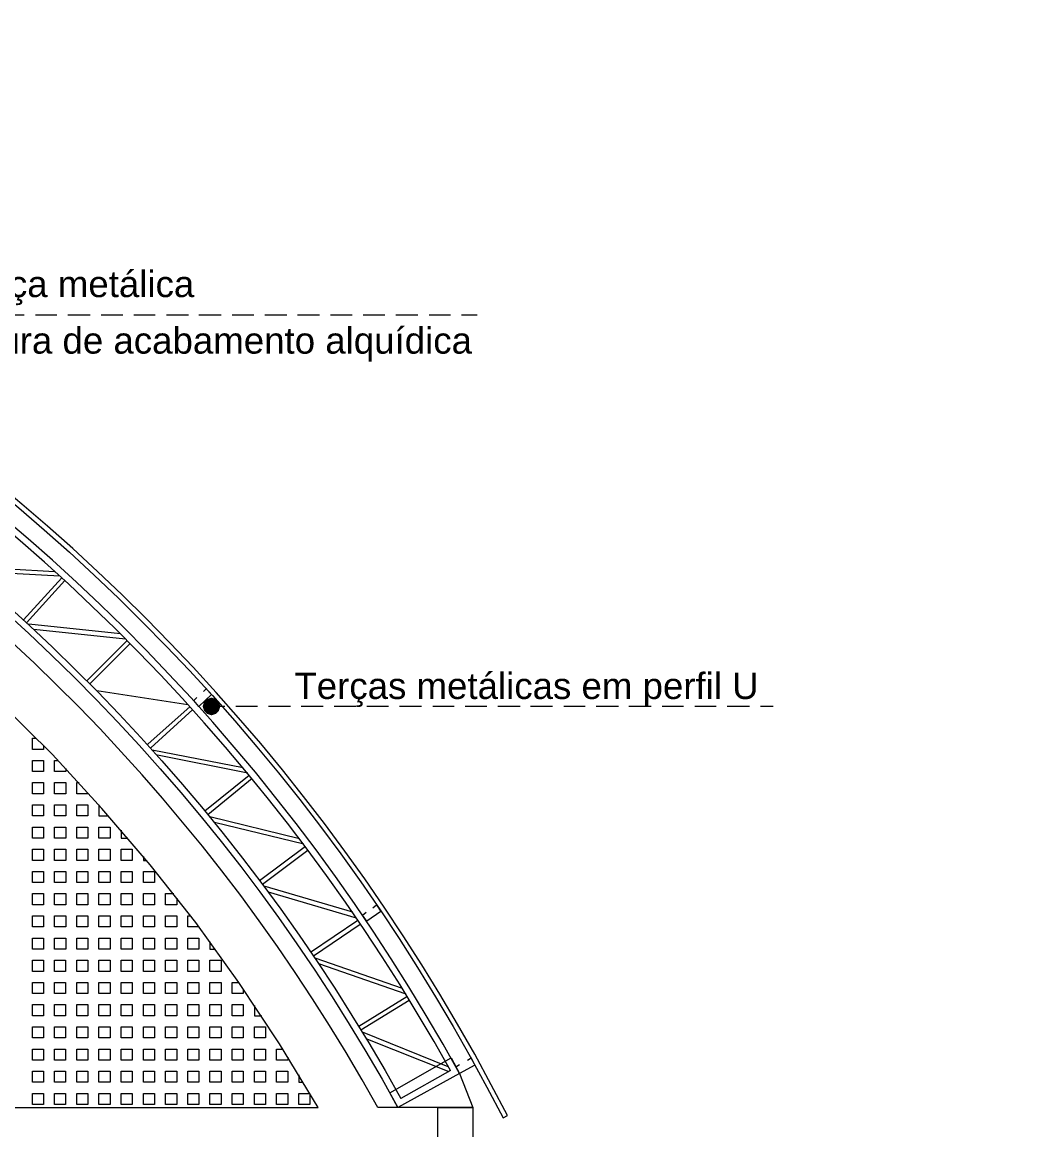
# Model space of a CAD drawing. Extents: x 3377 to 3790, y 1673 to 1846.
# Drawn here: x 3532.64 to 3538.32, y 1739.94 to 1746.28 of the extents above; entities that cross this region are included whole.
import ezdxf

# ---------------------------------------------------------------- set-up
doc = ezdxf.new("R2010")
doc.units = 0
doc.header["$LTSCALE"] = 2
doc.header["$PDMODE"] = 32
for name, color, linetype in [('LCL - COTAS', 30, 'Continuous'), ('PDF7_2', 7, 'Continuous'), ('PDF7_Parede', 7, 'Continuous'), ('PDF7_Text', 7, 'Continuous')]:
    doc.layers.add(name, color=color, linetype=linetype)
for name, color, linetype, true_color in [('PDF7_0', 7, 'Continuous', 0xc6c6c6), ('PDF7_04-DETALHE', 7, 'Continuous', 0xc6c6c6), ('PDF7_13-CORTE', 7, 'Continuous', 0xe3e3e3)]:
    doc.layers.add(name, color=color, linetype=linetype, true_color=true_color)
doc.styles.add('Annotative', font='arial.ttf')
doc.styles.add('PDF Arial', font='arial.ttf')
doc.styles.add('ROMANS', font='arial.ttf')
doc.dimstyles.new('1-150', dxfattribs={"dimscale": 1.5, "dimtxt": 0.15, "dimasz": 0.1, "dimexe": 0.05, "dimexo": 0.1, "dimgap": 0.03, "dimtad": 1, "dimzin": 5, "dimdsep": 46, "dimtxsty": 'ROMANS', "dimblk": 'OBLIQUE', "dimcen": 0, "dimse1": 1, "dimse2": 1, "dimclrd": 256, "dimclre": 256, "dimclrt": 2, "dimadec": 0, "dimazin": 0, "dimtfac": 1, "dimtofl": 0, "dimtmove": 2, "dimatfit": 3, "dimldrblk": 'OBLIQUE', "dimfxl": 0.04, "dimtolj": 1, "dimtzin": 1, "dimarcsym": 0})

# ---------------------------------------------------------------- blocks, each defined once
blk = doc.blocks.new('_Oblique')
at = {"color": 0, "linetype": 'ByBlock', "lineweight": -2}
blk.add_line((-0.5, -0.5), (0.5, 0.5), dxfattribs=at)
blk = doc.blocks.new('*D907')
at = {"layer": 'Defpoints', "color": 0, "transparency": 16777216}
for p in [(3525.315, 1746.2033), (3544.1505, 1746.2033), (3543.6616, 1739.3724)]:
    blk.add_point(p, dxfattribs=at)
at = {"layer": 'LCL - COTAS', "lineweight": -2, "transparency": 16777216}
blk.add_line((3544.1505, 1739.3724), (3544.1505, 1746.2033), dxfattribs=at)
at = {"layer": 'LCL - COTAS', "lineweight": -2, "transparency": 16777216, "xscale": 0.15, "yscale": 0.15, "zscale": 0.15}
for p, rotation in [((3544.1505, 1746.2033), 90), ((3544.1505, 1739.3724), 270)]:
    blk.add_blockref('_Oblique', p, dxfattribs=dict(at, rotation=rotation))
at = {"layer": 'LCL - COTAS', "color": 2, "transparency": 16777216, "insert": (3543.9905, 1742.7879), "char_height": 0.225, "attachment_point": 5, "rotation": 90, "style": 'Annotative'}
blk.add_mtext('\\A1;6.83', dxfattribs=at)

msp = doc.modelspace()

# ---------------------------------------------------------------- linework, layer by layer
at = {"layer": 'PDF7_0', "color": 7, "lineweight": 0}
msp.add_lwpolyline([(3535.3855, 1740.0119), (3535.4109, 1740.0246, 0.281336), (3525.315, 1746.2033, 0.281573), (3515.2182, 1740.026), (3515.2436, 1740.0133, -0.281686), (3525.315, 1746.1737, -0.281456)], format="xyb", close=True, dxfattribs=at)
for points in [[(3535.1359, 1740.2658, 0.27384), (3525.315, 1746.0721, 0.27384), (3515.4933, 1740.2672), (3515.8402, 1740.0725, -0.27356), (3525.3149, 1745.6743, -0.273821), (3534.7846, 1740.0712), (3534.7381, 1740.1558), (3535.0893, 1740.3547), (3535.1359, 1740.2658), (3535.212, 1740.0712)], [(3535.0851, 1740.2828, 0.272189), (3525.315, 1746.0383, 0.272189), (3515.5441, 1740.2841), (3515.8276, 1740.1233, -0.272462), (3525.3149, 1745.7124), (3525.315, 1746.0383), (3525.3149, 1745.7124, -0.272294), (3534.8016, 1740.122)], [(3535.1866, 1740.0712), (3534.7846, 1740.0712), (3534.6704, 1740.0712, 0.272283), (3525.3149, 1745.5728, 0.272349), (3515.9545, 1740.0725), (3515.8402, 1740.0725), (3515.4425, 1740.0725)]]:
    msp.add_lwpolyline(points, format="xyb", dxfattribs=at)
for points in [[(3532.8214, 1743.1349), (3532.2967, 1743.1646)], [(3532.851, 1743.1096), (3532.3263, 1743.1392)], [(3532.6437, 1742.8599), (3532.8637, 1743.1011)], [(3532.6606, 1742.843), (3532.8807, 1743.0842)], [(3533.198, 1742.7795), (3532.6733, 1742.8345)], [(3533.2276, 1742.7499), (3532.7029, 1742.8049)], [(3533.0076, 1742.5129), (3533.2361, 1742.7414)], [(3532.0638, 1740.0714), (3534.3276, 1740.0712), (3534.1076, 1740.4352), (3533.8749, 1740.7864), (3533.6295, 1741.1292), (3533.3672, 1741.4592), (3533.0921, 1741.7809), (3532.8087, 1742.0898), (3532.5082, 1742.386), (3532.1994, 1742.6738), (3528.7634, 1742.674), (3528.7633, 1741.3749)], [(3533.0245, 1742.496), (3533.253, 1742.7245)], [(3533.583, 1742.3732), (3533.0626, 1742.4537)], [(3533.6719, 1742.4494), (3533.6888, 1742.4663), (3533.7185, 1742.4325), (3533.6465, 1742.3648), (3533.6169, 1742.3986), (3533.6338, 1742.4155)], [(3533.3545, 1742.149), (3533.5957, 1742.3648)], [(3533.3715, 1742.1278), (3533.6127, 1742.3478)], [(3533.9004, 1742.0135), (3533.3799, 1742.1151)], [(3533.9258, 1741.9839), (3533.4095, 1742.0855)], [(3533.6803, 1741.7681), (3533.9342, 1741.9712)], [(3533.6972, 1741.747), (3533.9512, 1741.9543)], [(3534.2219, 1741.6073), (3533.7099, 1741.7343)], [(3534.2473, 1741.5777), (3533.7353, 1741.7004)], [(3533.9934, 1741.3703), (3534.2558, 1741.565)], [(3534.0104, 1741.3492), (3534.2685, 1741.5438)], [(3534.5266, 1741.1883), (3534.0188, 1741.3365)], [(3534.5477, 1741.1545), (3534.0442, 1741.3026)], [(3534.6408, 1741.2137), (3534.662, 1741.2307), (3534.6874, 1741.1926), (3534.607, 1741.1376), (3534.5816, 1741.1714), (3534.6028, 1741.1883)], [(3534.2854, 1740.9599), (3534.5562, 1741.1418)], [(3534.3023, 1740.9387), (3534.5689, 1741.1206)], [(3534.8101, 1740.7525), (3534.3108, 1740.926)], [(3534.8312, 1740.7186), (3534.3319, 1740.8922)], [(3534.5604, 1740.5367), (3534.8355, 1740.7059)], [(3534.5731, 1740.5155), (3534.8481, 1740.6848)], [(3535.0724, 1740.3039), (3534.5815, 1740.5028)], [(3535.0766, 1740.2743), (3534.6027, 1740.4648)], [(3535.1824, 1740.342), (3535.2036, 1740.3547), (3535.2247, 1740.3124), (3535.1359, 1740.2658), (3535.1147, 1740.3039), (3535.1359, 1740.3166)]]:
    msp.add_lwpolyline(points, dxfattribs=at)
at = {"layer": 'PDF7_0', "color": 7, "transparency": 33554559}
for points in [[(3533.7184, 1742.3648), (3533.6761, 1742.3901), (3533.6677, 1742.3648)], [(3533.6677, 1742.3648), (3533.6761, 1742.3394), (3533.7184, 1742.3648)], [(3533.6931, 1742.4071), (3533.7184, 1742.3648), (3533.6761, 1742.3901)], [(3533.6761, 1742.3394), (3533.7184, 1742.3648), (3533.6931, 1742.3224)], [(3533.7185, 1742.4155), (3533.6931, 1742.4071), (3533.7184, 1742.3648)], [(3533.7184, 1742.3648), (3533.6931, 1742.3224), (3533.7184, 1742.314)], [(3533.7184, 1742.3648), (3533.7438, 1742.4071), (3533.7185, 1742.4155)], [(3533.7608, 1742.3901), (3533.7184, 1742.3648), (3533.7438, 1742.4071)], [(3533.7692, 1742.3648), (3533.7608, 1742.3901), (3533.7184, 1742.3648)], [(3533.7184, 1742.314), (3533.7438, 1742.3224), (3533.7184, 1742.3648)], [(3533.7438, 1742.3224), (3533.7184, 1742.3648), (3533.7608, 1742.3394)], [(3533.7184, 1742.3648), (3533.7608, 1742.3394), (3533.7692, 1742.3648)]]:
    msp.add_solid(points, dxfattribs=at)
at = {"layer": 'PDF7_04-DETALHE', "color": 7, "lineweight": 0}
for points in [[(3532.648, 1744.6033), (3532.5253, 1744.6033)], [(3532.8342, 1744.6033), (3532.7115, 1744.6033)], [(3533.0246, 1744.6033), (3532.8977, 1744.6033)], [(3533.2108, 1744.6032), (3533.0881, 1744.6033)], [(3533.397, 1744.6032), (3533.2743, 1744.6032)], [(3533.5874, 1744.6032), (3533.4605, 1744.6032)], [(3533.7736, 1744.6032), (3533.6467, 1744.6032)], [(3533.9598, 1744.6032), (3533.8371, 1744.6032)], [(3534.1502, 1744.6032), (3534.0233, 1744.6032)], [(3534.3364, 1744.6032), (3534.2095, 1744.6032)], [(3534.5226, 1744.6032), (3534.3999, 1744.6032)], [(3534.7088, 1744.6031), (3534.5861, 1744.6032)], [(3534.8992, 1744.6031), (3534.7722, 1744.6031)], [(3535.0854, 1744.6031), (3534.9627, 1744.6031)], [(3535.2377, 1744.6031), (3535.1488, 1744.6031)], [(3533.7946, 1742.3647), (3533.7184, 1742.3648)], [(3533.9808, 1742.3647), (3533.8581, 1742.3647)], [(3534.1712, 1742.3647), (3534.0443, 1742.3647)], [(3534.3574, 1742.3647), (3534.2305, 1742.3647)], [(3534.5436, 1742.3647), (3534.4209, 1742.3647)], [(3534.7298, 1742.3647), (3534.6071, 1742.3647)], [(3534.9202, 1742.3647), (3534.7932, 1742.3647)], [(3535.1064, 1742.3647), (3534.9837, 1742.3647)], [(3535.2926, 1742.3646), (3535.1698, 1742.3647)], [(3535.483, 1742.3646), (3535.356, 1742.3646)], [(3535.6692, 1742.3646), (3535.5422, 1742.3646)], [(3535.8554, 1742.3646), (3535.7326, 1742.3646)], [(3536.0458, 1742.3646), (3535.9188, 1742.3646)], [(3536.232, 1742.3646), (3536.105, 1742.3646)], [(3536.4181, 1742.3646), (3536.2954, 1742.3646)], [(3536.6043, 1742.3646), (3536.4816, 1742.3646)], [(3536.7947, 1742.3645), (3536.6678, 1742.3646)], [(3536.9301, 1742.3645), (3536.8582, 1742.3645)]]:
    msp.add_lwpolyline(points, dxfattribs=at)
at = {"layer": 'PDF7_04-DETALHE', "lineweight": 0}
for points in [[(3532.7579, 1742.1405), (3532.7579, 1742.1194), (3532.6944, 1742.1194), (3532.6944, 1742.1829), (3532.7156, 1742.1829)], [(3532.8848, 1742.0094), (3532.8848, 1741.9924), (3532.8213, 1741.9924), (3532.8214, 1742.0559), (3532.8383, 1742.0559)], [(3533.0118, 1741.8697), (3533.0118, 1741.8655), (3532.9483, 1741.8655), (3532.9483, 1741.929), (3532.961, 1741.929)], [(3533.0752, 1741.802), (3533.0752, 1741.7385), (3533.1302, 1741.7385)], [(3533.2022, 1741.6581), (3533.2022, 1741.6116), (3533.2402, 1741.6116)], [(3533.3291, 1741.5058), (3533.3291, 1741.4846), (3533.346, 1741.4846)], [(3533.5195, 1741.2688), (3533.5195, 1741.2307), (3533.456, 1741.2307), (3533.456, 1741.2942), (3533.5026, 1741.2942)], [(3533.6464, 1741.1038), (3533.583, 1741.1038), (3533.583, 1741.1673), (3533.5999, 1741.1673)], [(3533.6464, 1741.1038), (3533.6464, 1741.1038)], [(3533.7099, 1741.0191), (3533.7099, 1740.9768), (3533.7395, 1740.9768)], [(3533.9003, 1740.7483), (3533.9003, 1740.7229), (3533.8368, 1740.7229), (3533.8368, 1740.7864), (3533.8749, 1740.7864)], [(3533.9638, 1740.6552), (3533.9638, 1740.596), (3534.0061, 1740.596)], [(3534.1542, 1740.359), (3534.1542, 1740.3421), (3534.0907, 1740.3421), (3534.0907, 1740.4055), (3534.1288, 1740.4055)], [(3534.2176, 1740.2574), (3534.2176, 1740.2151), (3534.243, 1740.2151)], [(3535.212, 1740.0712), (3535.0597, 1740.0712)]]:
    msp.add_lwpolyline(points, dxfattribs=at)
for points in [[(3532.7579, 1742.0559), (3532.7579, 1741.9924), (3532.6944, 1741.9925), (3532.6944, 1742.0559)], [(3532.7579, 1741.929), (3532.7579, 1741.8655), (3532.6944, 1741.8655), (3532.6944, 1741.929)], [(3532.8848, 1741.929), (3532.8848, 1741.8655), (3532.8213, 1741.8655), (3532.8213, 1741.929)], [(3532.7579, 1741.802), (3532.7579, 1741.7386), (3532.6944, 1741.7386), (3532.6944, 1741.802)], [(3532.8848, 1741.802), (3532.8848, 1741.7385), (3532.8213, 1741.7386), (3532.8213, 1741.802)], [(3533.0118, 1741.802), (3533.0117, 1741.7385), (3532.9483, 1741.7385), (3532.9483, 1741.802)], [(3532.7579, 1741.6751), (3532.7578, 1741.6116), (3532.6944, 1741.6116), (3532.6944, 1741.6751)], [(3532.8848, 1741.6751), (3532.8848, 1741.6116), (3532.8213, 1741.6116), (3532.8213, 1741.6751)], [(3533.0117, 1741.6751), (3533.0117, 1741.6116), (3532.9483, 1741.6116), (3532.9483, 1741.6751)], [(3533.1387, 1741.6751), (3533.1387, 1741.6116), (3533.0752, 1741.6116), (3533.0752, 1741.6751)], [(3532.7578, 1741.5481), (3532.7578, 1741.4847), (3532.6944, 1741.4847), (3532.6944, 1741.5481)], [(3532.8848, 1741.5481), (3532.8848, 1741.4847), (3532.8213, 1741.4847), (3532.8213, 1741.5481)], [(3533.0117, 1741.5481), (3533.0117, 1741.4847), (3532.9483, 1741.4847), (3532.9483, 1741.5481)], [(3533.1387, 1741.5481), (3533.1387, 1741.4846), (3533.0752, 1741.4846), (3533.0752, 1741.5481)], [(3533.2656, 1741.5481), (3533.2656, 1741.4846), (3533.2021, 1741.4846), (3533.2022, 1741.5481)], [(3532.7578, 1741.4212), (3532.7578, 1741.3577), (3532.6944, 1741.3577), (3532.6944, 1741.4212)], [(3532.8848, 1741.4212), (3532.8848, 1741.3577), (3532.8213, 1741.3577), (3532.8213, 1741.4212)], [(3533.0117, 1741.4212), (3533.0117, 1741.3577), (3532.9482, 1741.3577), (3532.9483, 1741.4212)], [(3533.1387, 1741.4212), (3533.1387, 1741.3577), (3533.0752, 1741.3577), (3533.0752, 1741.4212)], [(3533.2656, 1741.4212), (3533.2656, 1741.3577), (3533.2021, 1741.3577), (3533.2021, 1741.4212)], [(3533.3926, 1741.4212), (3533.3926, 1741.3577), (3533.3291, 1741.3577), (3533.3291, 1741.4212)], [(3532.7578, 1741.2943), (3532.7578, 1741.2308), (3532.6944, 1741.2308), (3532.6944, 1741.2943)], [(3532.8848, 1741.2942), (3532.8848, 1741.2308), (3532.8213, 1741.2308), (3532.8213, 1741.2942)], [(3533.0117, 1741.2942), (3533.0117, 1741.2308), (3532.9482, 1741.2308), (3532.9482, 1741.2942)], [(3533.1387, 1741.2942), (3533.1387, 1741.2308), (3533.0752, 1741.2308), (3533.0752, 1741.2942)], [(3533.2656, 1741.2942), (3533.2656, 1741.2307), (3533.2021, 1741.2307), (3533.2021, 1741.2942)], [(3533.3926, 1741.2942), (3533.3925, 1741.2307), (3533.3291, 1741.2307), (3533.3291, 1741.2942)], [(3532.7578, 1741.1673), (3532.7578, 1741.1038), (3532.6943, 1741.1038), (3532.6943, 1741.1673)], [(3532.8848, 1741.1673), (3532.8848, 1741.1038), (3532.8213, 1741.1038), (3532.8213, 1741.1673)], [(3533.0117, 1741.1673), (3533.0117, 1741.1038), (3532.9482, 1741.1038), (3532.9482, 1741.1673)], [(3533.1387, 1741.1673), (3533.1386, 1741.1038), (3533.0752, 1741.1038), (3533.0752, 1741.1673)], [(3533.2656, 1741.1673), (3533.2656, 1741.1038), (3533.2021, 1741.1038), (3533.2021, 1741.1673)], [(3533.3925, 1741.1673), (3533.3925, 1741.1038), (3533.3291, 1741.1038), (3533.3291, 1741.1673)], [(3533.5195, 1741.1673), (3533.5195, 1741.1038), (3533.456, 1741.1038), (3533.456, 1741.1673)], [(3532.7578, 1741.0404), (3532.7578, 1740.9769), (3532.6943, 1740.9769), (3532.6943, 1741.0404)], [(3532.8848, 1741.0404), (3532.8848, 1740.9769), (3532.8213, 1740.9769), (3532.8213, 1741.0404)], [(3533.0117, 1741.0403), (3533.0117, 1740.9769), (3532.9482, 1740.9769), (3532.9482, 1741.0403)], [(3533.1386, 1741.0403), (3533.1386, 1740.9769), (3533.0752, 1740.9769), (3533.0752, 1741.0403)], [(3533.2656, 1741.0403), (3533.2656, 1740.9769), (3533.2021, 1740.9769), (3533.2021, 1741.0403)], [(3533.3925, 1741.0403), (3533.3925, 1740.9768), (3533.3291, 1740.9769), (3533.3291, 1741.0403)], [(3533.5195, 1741.0403), (3533.5195, 1740.9768), (3533.456, 1740.9768), (3533.456, 1741.0403)], [(3533.6464, 1741.0403), (3533.6464, 1740.9768), (3533.5829, 1740.9768), (3533.583, 1741.0403)], [(3532.7578, 1740.9134), (3532.7578, 1740.8499), (3532.6943, 1740.8499), (3532.6943, 1740.9134)], [(3532.8847, 1740.9134), (3532.8847, 1740.8499), (3532.8213, 1740.8499), (3532.8213, 1740.9134)], [(3533.0117, 1740.9134), (3533.0117, 1740.8499), (3532.9482, 1740.8499), (3532.9482, 1740.9134)], [(3533.1386, 1740.9134), (3533.1386, 1740.8499), (3533.0752, 1740.8499), (3533.0752, 1740.9134)], [(3533.2656, 1740.9134), (3533.2656, 1740.8499), (3533.2021, 1740.8499), (3533.2021, 1740.9134)], [(3533.3925, 1740.9134), (3533.3925, 1740.8499), (3533.329, 1740.8499), (3533.3291, 1740.9134)], [(3533.5195, 1740.9134), (3533.5195, 1740.8499), (3533.456, 1740.8499), (3533.456, 1740.9134)], [(3533.6464, 1740.9134), (3533.6464, 1740.8499), (3533.5829, 1740.8499), (3533.5829, 1740.9134)], [(3533.7734, 1740.9133), (3533.7734, 1740.8499), (3533.7099, 1740.8499), (3533.7099, 1740.9134)], [(3532.7578, 1740.7865), (3532.7578, 1740.723), (3532.6943, 1740.723), (3532.6943, 1740.7865)], [(3532.8847, 1740.7865), (3532.8847, 1740.723), (3532.8213, 1740.723), (3532.8213, 1740.7865)], [(3533.0117, 1740.7865), (3533.0117, 1740.723), (3532.9482, 1740.723), (3532.9482, 1740.7865)], [(3533.1386, 1740.7864), (3533.1386, 1740.723), (3533.0752, 1740.723), (3533.0752, 1740.7865)], [(3533.2656, 1740.7864), (3533.2656, 1740.723), (3533.2021, 1740.723), (3533.2021, 1740.7864)], [(3533.3925, 1740.7864), (3533.3925, 1740.723), (3533.329, 1740.723), (3533.329, 1740.7864)], [(3533.5195, 1740.7864), (3533.5195, 1740.7229), (3533.456, 1740.723), (3533.456, 1740.7864)], [(3533.6464, 1740.7864), (3533.6464, 1740.7229), (3533.5829, 1740.7229), (3533.5829, 1740.7864)], [(3533.7734, 1740.7864), (3533.7733, 1740.7229), (3533.7099, 1740.7229), (3533.7099, 1740.7864)], [(3532.7578, 1740.6595), (3532.7578, 1740.5961), (3532.6943, 1740.5961), (3532.6943, 1740.6595)], [(3532.8847, 1740.6595), (3532.8847, 1740.596), (3532.8213, 1740.5961), (3532.8213, 1740.6595)], [(3533.0117, 1740.6595), (3533.0117, 1740.596), (3532.9482, 1740.596), (3532.9482, 1740.6595)], [(3533.1386, 1740.6595), (3533.1386, 1740.596), (3533.0751, 1740.596), (3533.0751, 1740.6595)], [(3533.2656, 1740.6595), (3533.2656, 1740.596), (3533.2021, 1740.596), (3533.2021, 1740.6595)], [(3533.3925, 1740.6595), (3533.3925, 1740.596), (3533.329, 1740.596), (3533.329, 1740.6595)], [(3533.5195, 1740.6595), (3533.5194, 1740.596), (3533.456, 1740.596), (3533.456, 1740.6595)], [(3533.6464, 1740.6595), (3533.6464, 1740.596), (3533.5829, 1740.596), (3533.5829, 1740.6595)], [(3533.7733, 1740.6595), (3533.7733, 1740.596), (3533.7099, 1740.596), (3533.7099, 1740.6595)], [(3533.9003, 1740.6595), (3533.9003, 1740.596), (3533.8368, 1740.596), (3533.8368, 1740.6595)], [(3532.7578, 1740.5326), (3532.7578, 1740.4691), (3532.6943, 1740.4691), (3532.6943, 1740.5326)], [(3532.8847, 1740.5326), (3532.8847, 1740.4691), (3532.8212, 1740.4691), (3532.8212, 1740.5326)], [(3533.0117, 1740.5326), (3533.0117, 1740.4691), (3532.9482, 1740.4691), (3532.9482, 1740.5326)], [(3533.1386, 1740.5326), (3533.1386, 1740.4691), (3533.0751, 1740.4691), (3533.0751, 1740.5326)], [(3533.2656, 1740.5325), (3533.2656, 1740.4691), (3533.2021, 1740.4691), (3533.2021, 1740.5326)], [(3533.3925, 1740.5325), (3533.3925, 1740.4691), (3533.329, 1740.4691), (3533.329, 1740.5325)], [(3533.5194, 1740.5325), (3533.5194, 1740.4691), (3533.456, 1740.4691), (3533.456, 1740.5325)], [(3533.6464, 1740.5325), (3533.6464, 1740.4691), (3533.5829, 1740.4691), (3533.5829, 1740.5325)], [(3533.7733, 1740.5325), (3533.7733, 1740.469), (3533.7099, 1740.469), (3533.7099, 1740.5325)], [(3533.9003, 1740.5325), (3533.9003, 1740.469), (3533.8368, 1740.469), (3533.8368, 1740.5325)], [(3534.0272, 1740.5325), (3534.0272, 1740.469), (3533.9637, 1740.469), (3533.9638, 1740.5325)], [(3532.7578, 1740.4056), (3532.7578, 1740.3422), (3532.6943, 1740.3422), (3532.6943, 1740.4056)], [(3532.8847, 1740.4056), (3532.8847, 1740.3422), (3532.8212, 1740.3422), (3532.8212, 1740.4056)], [(3533.0117, 1740.4056), (3533.0117, 1740.3421), (3532.9482, 1740.3422), (3532.9482, 1740.4056)], [(3533.1386, 1740.4056), (3533.1386, 1740.3421), (3533.0751, 1740.3421), (3533.0751, 1740.4056)], [(3533.2655, 1740.4056), (3533.2655, 1740.3421), (3533.2021, 1740.3421), (3533.2021, 1740.4056)], [(3533.3925, 1740.4056), (3533.3925, 1740.3421), (3533.329, 1740.3421), (3533.329, 1740.4056)], [(3533.5194, 1740.4056), (3533.5194, 1740.3421), (3533.456, 1740.3421), (3533.456, 1740.4056)], [(3533.6464, 1740.4056), (3533.6464, 1740.3421), (3533.5829, 1740.3421), (3533.5829, 1740.4056)], [(3533.7733, 1740.4056), (3533.7733, 1740.3421), (3533.7098, 1740.3421), (3533.7099, 1740.4056)], [(3533.9003, 1740.4056), (3533.9003, 1740.3421), (3533.8368, 1740.3421), (3533.8368, 1740.4056)], [(3534.0272, 1740.4056), (3534.0272, 1740.3421), (3533.9637, 1740.3421), (3533.9637, 1740.4056)], [(3532.7578, 1740.2787), (3532.7578, 1740.2152), (3532.6943, 1740.2152), (3532.6943, 1740.2787)], [(3532.8847, 1740.2787), (3532.8847, 1740.2152), (3532.8212, 1740.2152), (3532.8212, 1740.2787)], [(3533.0116, 1740.2787), (3533.0116, 1740.2152), (3532.9482, 1740.2152), (3532.9482, 1740.2787)], [(3533.1386, 1740.2787), (3533.1386, 1740.2152), (3533.0751, 1740.2152), (3533.0751, 1740.2787)], [(3533.2655, 1740.2787), (3533.2655, 1740.2152), (3533.2021, 1740.2152), (3533.2021, 1740.2787)], [(3533.3925, 1740.2787), (3533.3925, 1740.2152), (3533.329, 1740.2152), (3533.329, 1740.2787)], [(3533.5194, 1740.2786), (3533.5194, 1740.2152), (3533.456, 1740.2152), (3533.456, 1740.2786)], [(3533.6464, 1740.2786), (3533.6464, 1740.2152), (3533.5829, 1740.2152), (3533.5829, 1740.2786)], [(3533.7733, 1740.2786), (3533.7733, 1740.2152), (3533.7098, 1740.2152), (3533.7098, 1740.2786)], [(3533.9003, 1740.2786), (3533.9003, 1740.2151), (3533.8368, 1740.2151), (3533.8368, 1740.2786)], [(3534.0272, 1740.2786), (3534.0272, 1740.2151), (3533.9637, 1740.2151), (3533.9637, 1740.2786)], [(3534.1542, 1740.2786), (3534.1541, 1740.2151), (3534.0907, 1740.2151), (3534.0907, 1740.2786)], [(3532.7578, 1740.1517), (3532.7577, 1740.0883), (3532.6943, 1740.0883), (3532.6943, 1740.1518)], [(3532.8847, 1740.1517), (3532.8847, 1740.0883), (3532.8212, 1740.0883), (3532.8212, 1740.1517)], [(3533.0116, 1740.1517), (3533.0116, 1740.0883), (3532.9482, 1740.0883), (3532.9482, 1740.1517)], [(3533.1386, 1740.1517), (3533.1386, 1740.0883), (3533.0751, 1740.0883), (3533.0751, 1740.1517)], [(3533.2655, 1740.1517), (3533.2655, 1740.0882), (3533.2021, 1740.0882), (3533.2021, 1740.1517)], [(3533.3925, 1740.1517), (3533.3925, 1740.0882), (3533.329, 1740.0882), (3533.329, 1740.1517)], [(3533.5194, 1740.1517), (3533.5194, 1740.0882), (3533.4559, 1740.0882), (3533.4559, 1740.1517)], [(3533.6464, 1740.1517), (3533.6464, 1740.0882), (3533.5829, 1740.0882), (3533.5829, 1740.1517)], [(3533.7733, 1740.1517), (3533.7733, 1740.0882), (3533.7098, 1740.0882), (3533.7098, 1740.1517)], [(3533.9003, 1740.1517), (3533.9003, 1740.0882), (3533.8368, 1740.0882), (3533.8368, 1740.1517)], [(3534.0272, 1740.1517), (3534.0272, 1740.0882), (3533.9637, 1740.0882), (3533.9637, 1740.1517)], [(3534.1541, 1740.1517), (3534.1541, 1740.0882), (3534.0907, 1740.0882), (3534.0907, 1740.1517)], [(3534.2811, 1740.1516), (3534.2811, 1740.0882), (3534.2176, 1740.0882), (3534.2176, 1740.1517)]]:
    msp.add_lwpolyline(points, close=True, dxfattribs=at)
at = {"layer": 'PDF7_13-CORTE', "color": 7, "lineweight": 0}
msp.add_lwpolyline([(3535.0131, 1740.0712), (3535.212, 1740.0712), (3535.212, 1739.6734), (3535.0131, 1739.6734)], close=True, dxfattribs=at)
msp.add_lwpolyline([(3535.0597, 1740.0712), (3535.212, 1740.0712), (3535.2118, 1737.1726)], dxfattribs=at)
at = {"layer": 'PDF7_2', "lineweight": 0}
for points in [[(3535.1359, 1740.2658), (3534.7846, 1740.0712)], [(3535.0851, 1740.2828), (3534.8016, 1740.122)]]:
    msp.add_lwpolyline(points, dxfattribs=at)
at = {"layer": 'PDF7_Parede', "lineweight": 0}
msp.add_lwpolyline([(3535.1189, 1740.2997), (3535.1189, 1740.2997)], dxfattribs=at)

# ---------------------------------------------------------------- texts
at = {"layer": 'PDF7_Text', "char_height": 0.149998, "attachment_point": 7, "rotation": 359.99616, "style": 'PDF Arial'}
for s, insert in [('Treliça metálica', (3532.153, 1744.6596)), ('Pintura de acabamento alquídica', (3532.1445, 1744.3374)), ('Terças metálicas em perfil U', (3534.1924, 1742.3612))]:
    msp.add_mtext(s, dxfattribs=dict(at, insert=insert))

# ---------------------------------------------------------------- dimensions: what is measured, and where the dimension line sits
at = {"layer": 'LCL - COTAS'}
dim = msp.add_linear_dim(base=(3544.1505, 1746.2033), p1=(3543.6616, 1739.3724), p2=(3525.315, 1746.2033), angle=270, dimstyle='1-150', override={"dimtxsty": 'Annotative'}, dxfattribs=at)
dim.commit()
dim.dimension.update_dxf_attribs({"geometry": '*D907', "text_midpoint": (3543.9905, 1742.7879)})

doc.saveas('drawing.dxf')
